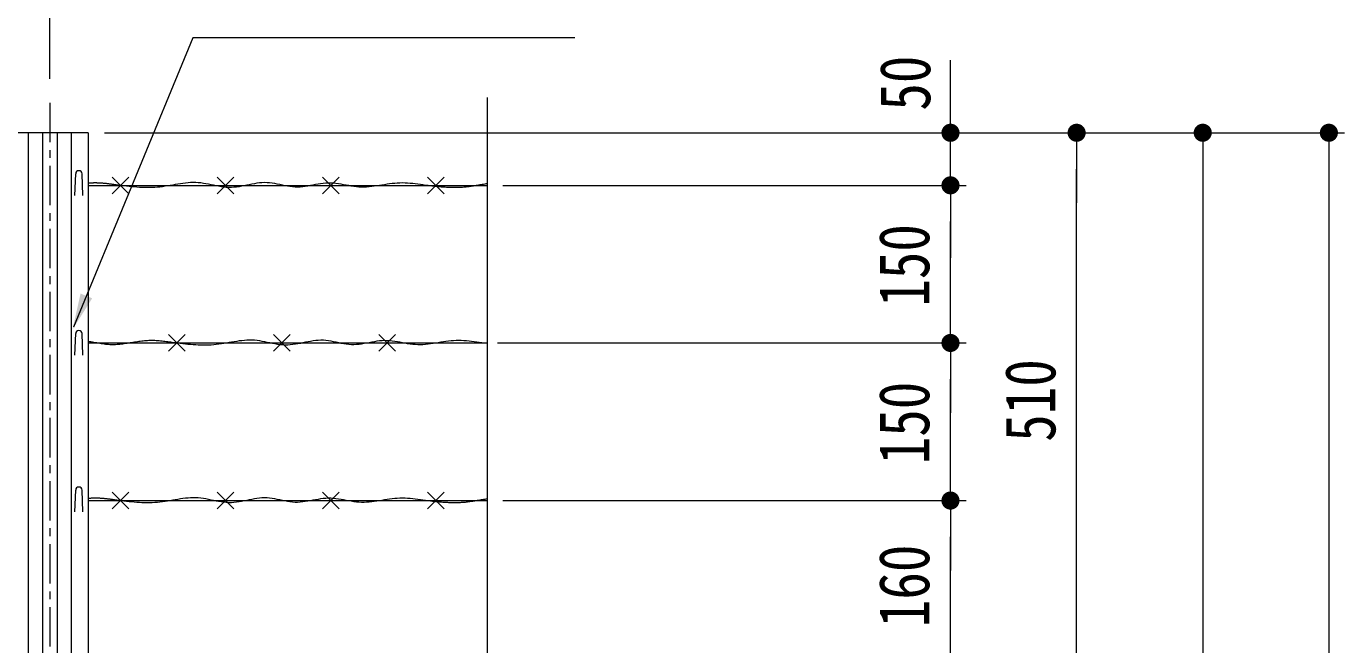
# Model space of a CAD drawing. Units: millimetres, scale not verified. Extents: x -4455 to 4455, y -3150 to 3150.
# Drawn here: x -1515 to -261, y 1065 to 1653 of the extents above; entities that cross this region are included whole.
import ezdxf
from ezdxf.enums import TextEntityAlignment as Align

# ---------------------------------------------------------------- set-up
doc = ezdxf.new("R2010")
doc.units = ezdxf.units.MM
doc.header["$LTSCALE"] = 30
doc.linetypes.add('USER1', pattern=[2, 1.25, -0.25, 0.25, -0.25])
doc.linetypes.add('USER4', pattern=[1.125, 0.75, -0.125, 0.125, -0.125])
for name, color, linetype, lineweight in [('0-0_D-STR-TXT', 3, 'Continuous', 13), ('0-1_D-STR2', 2, 'Continuous', 13), ('0-2_D-STR1', 1, 'Continuous', 18), ('0-3_D-STR-DIM', 1, 'Continuous', 18), ('0-4_D-BMK', 2, 'USER4', 13), ('0-B_SUNPOU', 1, 'Continuous', 18)]:
    doc.layers.add(name, color=color, linetype=linetype, lineweight=lineweight)
doc.styles.add('ＭＳ ゴシック', font='')
doc.styles.get('ＭＳ ゴシック').set_extended_font_data('MS Gothic')

# ---------------------------------------------------------------- blocks, each defined once
blk = doc.blocks.new('M1')
at = {"layer": '0-B_SUNPOU'}
blk.add_line((-7.5, 0), (-57.86, 0), dxfattribs=at)
for points in [[(0, 0), (-7.5, 0), (-7.44, 0.94)], [(0, 0), (-7.44, -0.94), (-7.5, 0)], [(0, 0), (-7.44, 0.94), (-7.26, 1.87)], [(0, 0), (-7.26, -1.87), (-7.44, -0.94)], [(0, 0), (-7.26, 1.87), (-6.97, 2.76)], [(0, 0), (-6.97, -2.76), (-7.26, -1.87)], [(0, 0), (-6.97, 2.76), (-6.57, 3.61)], [(0, 0), (-6.57, -3.61), (-6.97, -2.76)], [(0, 0), (-6.57, 3.61), (-6.07, 4.41)], [(0, 0), (-6.07, -4.41), (-6.57, -3.61)], [(0, 0), (-6.07, 4.41), (-5.47, 5.13)], [(0, 0), (-5.47, -5.13), (-6.07, -4.41)], [(0, 0), (-5.47, 5.13), (-4.78, 5.78)], [(0, 0), (-4.78, -5.78), (-5.47, -5.13)], [(0, 0), (-4.78, 5.78), (-4.02, 6.33)], [(0, 0), (-4.02, -6.33), (-4.78, -5.78)], [(0, 0), (-4.02, 6.33), (-3.19, 6.79)], [(0, 0), (-3.19, -6.79), (-4.02, -6.33)], [(0, 0), (-3.19, 6.79), (-2.32, 7.13)], [(0, 0), (-2.32, -7.13), (-3.19, -6.79)], [(0, 0), (-2.32, 7.13), (-1.41, 7.37)], [(0, 0), (-1.41, -7.37), (-2.32, -7.13)], [(0, 0), (-1.41, 7.37), (-0.47, 7.49)], [(0, 0), (-0.47, -7.49), (-1.41, -7.37)], [(0, 0), (-0.47, 7.49), (0.47, 7.49)], [(0, 0), (0.47, -7.49), (-0.47, -7.49)], [(0, 0), (0.47, 7.49), (1.41, 7.37)], [(0, 0), (1.41, 7.37), (2.32, 7.13)], [(0, 0), (2.32, 7.13), (3.19, 6.79)], [(0, 0), (3.19, 6.79), (4.02, 6.33)], [(0, 0), (4.02, 6.33), (4.78, 5.78)], [(0, 0), (4.78, 5.78), (5.47, 5.13)], [(0, 0), (5.47, 5.13), (6.07, 4.41)], [(0, 0), (6.07, 4.41), (6.57, 3.61)], [(0, 0), (6.57, 3.61), (6.97, 2.76)], [(0, 0), (6.97, 2.76), (7.26, 1.87)], [(0, 0), (7.26, 1.87), (7.44, 0.94)], [(0, 0), (7.44, 0.94), (7.5, 0)], [(0, 0), (1.41, -7.37), (0.47, -7.49)], [(0, 0), (2.32, -7.13), (1.41, -7.37)], [(0, 0), (3.19, -6.79), (2.32, -7.13)], [(0, 0), (4.02, -6.33), (3.19, -6.79)], [(0, 0), (4.78, -5.78), (4.02, -6.33)], [(0, 0), (5.47, -5.13), (4.78, -5.78)], [(0, 0), (6.07, -4.41), (5.47, -5.13)], [(0, 0), (6.57, -3.61), (6.07, -4.41)], [(0, 0), (6.97, -2.76), (6.57, -3.61)], [(0, 0), (7.26, -1.87), (6.97, -2.76)], [(0, 0), (7.44, -0.94), (7.26, -1.87)], [(0, 0), (7.5, 0), (7.44, -0.94)]]:
    blk.add_solid(points, dxfattribs=at)

msp = doc.modelspace()

# ---------------------------------------------------------------- linework, layer by layer
at = {"layer": '0-0_D-STR-TXT', "color": 7, "lineweight": 9}
msp.add_lwpolyline([(-993.56, 1642.41), (-1356.93, 1642.41), (-1470.49, 1367.04)], dxfattribs=at)
at = {"layer": '0-0_D-STR-TXT', "color": 7}
msp.add_solid([(-1471.37, 1364.92), (-1463.76, 1399.09), (-1452.68, 1394.53)], dxfattribs=at)
at = {"layer": '0-1_D-STR2'}
msp.add_line((-1456.58, 1552.16), (-1529.58, 1552.16), dxfattribs=at)
at = {"layer": '0-1_D-STR2', "color": 1}
for p, q in [((-1433.7, 1509.99), (-1417.84, 1494.13)), ((-1417.84, 1509.99), (-1433.7, 1494.13)), ((-1333.7, 1509.99), (-1317.84, 1494.13)), ((-1317.84, 1509.99), (-1333.7, 1494.13)), ((-1233.7, 1509.99), (-1217.84, 1494.13)), ((-1217.84, 1509.99), (-1233.7, 1494.13)), ((-1133.7, 1509.99), (-1117.84, 1494.13)), ((-1117.84, 1509.99), (-1133.7, 1494.13)), ((-1456.58, 1502.06), (-1076.92, 1502.06)), ((-1380.12, 1359.99), (-1364.25, 1344.13)), ((-1364.25, 1359.99), (-1380.12, 1344.13)), ((-1280.12, 1359.99), (-1264.25, 1344.13)), ((-1264.25, 1359.99), (-1280.12, 1344.13)), ((-1180.12, 1359.99), (-1164.25, 1344.13)), ((-1164.25, 1359.99), (-1180.12, 1344.13)), ((-1456.58, 1352.06), (-1076.92, 1352.06)), ((-1433.7, 1209.99), (-1417.84, 1194.13)), ((-1417.84, 1209.99), (-1433.7, 1194.13)), ((-1333.7, 1209.99), (-1317.84, 1194.13)), ((-1317.84, 1209.99), (-1333.7, 1194.13)), ((-1233.7, 1209.99), (-1217.84, 1194.13)), ((-1217.84, 1209.99), (-1233.7, 1194.13)), ((-1133.7, 1209.99), (-1117.84, 1194.13)), ((-1117.84, 1209.99), (-1133.7, 1194.13)), ((-1456.58, 1202.06), (-1076.92, 1202.06))]:
    msp.add_line(p, q, dxfattribs=at)
for points in [[(-1450.16, 1504.3), (-1450.74, 1504.3), (-1451.33, 1504.29), (-1451.91, 1504.27), (-1452.49, 1504.25), (-1453.08, 1504.23), (-1453.66, 1504.2), (-1454.24, 1504.16), (-1454.83, 1504.12), (-1455.41, 1504.08), (-1455.99, 1504.03), (-1456.58, 1503.98)], [(-1427.39, 1502.06), (-1427.98, 1502.14), (-1428.56, 1502.23), (-1429.14, 1502.32), (-1429.73, 1502.41), (-1430.31, 1502.49), (-1430.9, 1502.58), (-1431.48, 1502.67), (-1432.06, 1502.75), (-1432.65, 1502.83), (-1433.23, 1502.92), (-1433.81, 1503), (-1434.4, 1503.08), (-1434.98, 1503.16), (-1435.57, 1503.23), (-1436.15, 1503.31), (-1436.73, 1503.38), (-1437.32, 1503.45), (-1437.9, 1503.52), (-1438.49, 1503.59), (-1439.07, 1503.66), (-1439.65, 1503.72), (-1440.24, 1503.78), (-1440.82, 1503.84), (-1441.4, 1503.89), (-1441.99, 1503.94), (-1442.57, 1503.99), (-1443.16, 1504.04), (-1443.74, 1504.08), (-1444.32, 1504.12), (-1444.91, 1504.16), (-1445.49, 1504.19), (-1446.07, 1504.22), (-1446.66, 1504.24), (-1447.24, 1504.26), (-1447.83, 1504.28), (-1448.41, 1504.29), (-1448.99, 1504.3), (-1449.58, 1504.3), (-1450.16, 1504.3)], [(-1420.04, 1501.22), (-1422.49, 1501.49), (-1424.94, 1501.77), (-1427.39, 1502.06)], [(-1325.12, 1500.14), (-1327.55, 1500.38), (-1329.97, 1500.71), (-1332.39, 1501.12), (-1334.81, 1501.59), (-1337.23, 1502.08), (-1339.65, 1502.59), (-1342.07, 1503.09), (-1344.49, 1503.56), (-1346.91, 1503.97), (-1349.33, 1504.31), (-1351.76, 1504.56), (-1354.18, 1504.69), (-1356.61, 1504.71), (-1359.03, 1504.63), (-1361.46, 1504.47), (-1363.89, 1504.23), (-1366.32, 1503.93), (-1368.75, 1503.58), (-1371.19, 1503.2), (-1373.62, 1502.78), (-1376.06, 1502.36), (-1378.49, 1501.94), (-1380.93, 1501.52), (-1383.37, 1501.14), (-1385.81, 1500.79), (-1388.25, 1500.48), (-1390.69, 1500.24), (-1393.13, 1500.07), (-1395.58, 1499.95), (-1398.02, 1499.9), (-1400.47, 1499.89), (-1402.91, 1499.94), (-1405.36, 1500.02), (-1407.8, 1500.15), (-1410.25, 1500.31), (-1412.7, 1500.5), (-1415.15, 1500.72), (-1417.6, 1500.96), (-1420.04, 1501.22)], [(-1230.49, 1504.14), (-1232.92, 1503.92), (-1235.36, 1503.6), (-1237.79, 1503.22), (-1240.22, 1502.78), (-1242.65, 1502.32), (-1245.08, 1501.86), (-1247.51, 1501.42), (-1249.94, 1501.03), (-1252.37, 1500.7), (-1254.8, 1500.47), (-1257.23, 1500.35), (-1259.65, 1500.37), (-1262.07, 1500.54), (-1264.5, 1500.83), (-1266.92, 1501.22), (-1269.34, 1501.68), (-1271.76, 1502.19), (-1274.17, 1502.71), (-1276.59, 1503.22), (-1279.01, 1503.68), (-1281.43, 1504.08), (-1283.85, 1504.39), (-1286.28, 1504.58), (-1288.7, 1504.62), (-1291.13, 1504.52), (-1293.55, 1504.3), (-1295.98, 1503.98), (-1298.41, 1503.59), (-1300.84, 1503.14), (-1303.27, 1502.65), (-1305.7, 1502.15), (-1308.13, 1501.66), (-1310.56, 1501.19), (-1312.99, 1500.78), (-1315.42, 1500.43), (-1317.85, 1500.17), (-1320.27, 1500.03), (-1322.7, 1500.01), (-1325.12, 1500.14)], [(-1135.54, 1502.06), (-1137.98, 1502.42), (-1140.42, 1502.78), (-1142.86, 1503.12), (-1145.3, 1503.43), (-1147.74, 1503.71), (-1150.18, 1503.95), (-1152.62, 1504.13), (-1155.06, 1504.25), (-1157.5, 1504.3), (-1159.94, 1504.28), (-1162.38, 1504.16), (-1164.82, 1503.97), (-1167.26, 1503.7), (-1169.69, 1503.39), (-1172.13, 1503.03), (-1174.57, 1502.65), (-1177, 1502.25), (-1179.44, 1501.86), (-1181.87, 1501.48), (-1184.31, 1501.13), (-1186.74, 1500.83), (-1189.18, 1500.58), (-1191.61, 1500.41), (-1194.04, 1500.32), (-1196.47, 1500.33), (-1198.9, 1500.45), (-1201.33, 1500.68), (-1203.76, 1500.99), (-1206.19, 1501.36), (-1208.62, 1501.78), (-1211.05, 1502.23), (-1213.48, 1502.67), (-1215.91, 1503.1), (-1218.34, 1503.49), (-1220.77, 1503.81), (-1223.2, 1504.06), (-1225.63, 1504.22), (-1228.06, 1504.25), (-1230.49, 1504.14)], [(-1122.62, 1500.66), (-1123.79, 1500.77), (-1124.97, 1500.89), (-1126.14, 1501), (-1127.32, 1501.13), (-1128.49, 1501.25), (-1129.67, 1501.38), (-1130.84, 1501.51), (-1132.02, 1501.65), (-1133.19, 1501.78), (-1134.37, 1501.92), (-1135.54, 1502.06)], [(-1076.92, 1503.58), (-1078.09, 1503.4), (-1079.26, 1503.21), (-1080.42, 1503.01), (-1081.59, 1502.82), (-1082.76, 1502.61), (-1083.93, 1502.41), (-1085.1, 1502.2), (-1086.27, 1502), (-1087.44, 1501.8), (-1088.61, 1501.6), (-1089.78, 1501.41), (-1090.95, 1501.22), (-1092.12, 1501.05), (-1093.29, 1500.88), (-1094.46, 1500.72), (-1095.63, 1500.57), (-1096.8, 1500.44), (-1097.97, 1500.32), (-1099.14, 1500.22), (-1100.32, 1500.13), (-1101.49, 1500.06), (-1102.66, 1500), (-1103.83, 1499.95), (-1105.01, 1499.92), (-1106.18, 1499.9), (-1107.35, 1499.89), (-1108.53, 1499.89), (-1109.7, 1499.91), (-1110.87, 1499.93), (-1112.05, 1499.97), (-1113.22, 1500.01), (-1114.39, 1500.07), (-1115.57, 1500.13), (-1116.74, 1500.2), (-1117.92, 1500.28), (-1119.09, 1500.36), (-1120.27, 1500.46), (-1121.44, 1500.56), (-1122.62, 1500.66)], [(-1271.54, 1350.14), (-1273.96, 1350.38), (-1276.38, 1350.71), (-1278.8, 1351.12), (-1281.22, 1351.59), (-1283.64, 1352.08), (-1286.07, 1352.59), (-1288.49, 1353.09), (-1290.91, 1353.56), (-1293.33, 1353.97), (-1295.75, 1354.31), (-1298.17, 1354.56), (-1300.6, 1354.69), (-1303.02, 1354.71), (-1305.45, 1354.63), (-1307.88, 1354.47), (-1310.31, 1354.23), (-1312.74, 1353.93), (-1315.17, 1353.58), (-1317.6, 1353.2), (-1320.04, 1352.78), (-1322.47, 1352.36), (-1324.91, 1351.94), (-1327.35, 1351.52), (-1329.78, 1351.14), (-1332.22, 1350.79), (-1334.66, 1350.48), (-1337.11, 1350.24), (-1339.55, 1350.07), (-1341.99, 1349.95), (-1344.44, 1349.9), (-1346.88, 1349.89), (-1349.33, 1349.94), (-1351.77, 1350.02), (-1354.22, 1350.15), (-1356.67, 1350.31), (-1359.12, 1350.5), (-1361.56, 1350.72), (-1364.01, 1350.96), (-1366.46, 1351.22)], [(-1176.91, 1354.14), (-1179.34, 1353.92), (-1181.77, 1353.6), (-1184.2, 1353.22), (-1186.64, 1352.78), (-1189.07, 1352.32), (-1191.5, 1351.86), (-1193.93, 1351.42), (-1196.36, 1351.03), (-1198.79, 1350.7), (-1201.22, 1350.47), (-1203.64, 1350.35), (-1206.07, 1350.37), (-1208.49, 1350.54), (-1210.91, 1350.83), (-1213.33, 1351.22), (-1215.75, 1351.68), (-1218.17, 1352.19), (-1220.59, 1352.71), (-1223.01, 1353.22), (-1225.43, 1353.68), (-1227.85, 1354.08), (-1230.27, 1354.39), (-1232.69, 1354.58), (-1235.12, 1354.62), (-1237.54, 1354.52), (-1239.97, 1354.3), (-1242.4, 1353.98), (-1244.83, 1353.59), (-1247.26, 1353.14), (-1249.69, 1352.65), (-1252.12, 1352.15), (-1254.55, 1351.66), (-1256.98, 1351.19), (-1259.41, 1350.78), (-1261.83, 1350.43), (-1264.26, 1350.17), (-1266.69, 1350.03), (-1269.11, 1350.01), (-1271.54, 1350.14)], [(-1427.67, 1350.56), (-1429.05, 1350.46), (-1430.42, 1350.38), (-1431.8, 1350.33), (-1433.18, 1350.31), (-1434.56, 1350.32), (-1435.93, 1350.37), (-1437.31, 1350.46), (-1438.69, 1350.58), (-1440.06, 1350.73), (-1441.44, 1350.91), (-1442.82, 1351.1), (-1444.19, 1351.32), (-1445.57, 1351.55), (-1446.95, 1351.79), (-1448.32, 1352.04), (-1449.7, 1352.3), (-1451.07, 1352.55), (-1452.45, 1352.8), (-1453.83, 1353.04), (-1455.2, 1353.27), (-1456.58, 1353.48)], [(-1373.81, 1352.06), (-1375.19, 1352.26), (-1376.57, 1352.47), (-1377.96, 1352.67), (-1379.34, 1352.87), (-1380.72, 1353.07), (-1382.1, 1353.25), (-1383.49, 1353.42), (-1384.87, 1353.59), (-1386.25, 1353.74), (-1387.63, 1353.88), (-1389.01, 1354), (-1390.4, 1354.1), (-1391.78, 1354.18), (-1393.16, 1354.25), (-1394.54, 1354.29), (-1395.92, 1354.3), (-1397.31, 1354.3), (-1398.69, 1354.26), (-1400.07, 1354.2), (-1401.45, 1354.11), (-1402.83, 1353.99), (-1404.21, 1353.85), (-1405.59, 1353.7), (-1406.97, 1353.52), (-1408.35, 1353.33), (-1409.74, 1353.13), (-1411.12, 1352.92), (-1412.5, 1352.7), (-1413.88, 1352.48), (-1415.26, 1352.25), (-1416.64, 1352.03), (-1418.01, 1351.81), (-1419.39, 1351.59), (-1420.77, 1351.38), (-1422.15, 1351.19), (-1423.53, 1351), (-1424.91, 1350.84), (-1426.29, 1350.69), (-1427.67, 1350.56)], [(-1366.46, 1351.22), (-1368.91, 1351.49), (-1371.36, 1351.77), (-1373.81, 1352.06)], [(-1081.96, 1352.06), (-1084.4, 1352.42), (-1086.84, 1352.78), (-1089.28, 1353.12), (-1091.72, 1353.43), (-1094.16, 1353.71), (-1096.6, 1353.95), (-1099.04, 1354.13), (-1101.48, 1354.25), (-1103.92, 1354.3), (-1106.36, 1354.28), (-1108.8, 1354.16), (-1111.23, 1353.97), (-1113.67, 1353.7), (-1116.11, 1353.39), (-1118.55, 1353.03), (-1120.98, 1352.65), (-1123.42, 1352.25), (-1125.86, 1351.86), (-1128.29, 1351.48), (-1130.72, 1351.13), (-1133.16, 1350.83), (-1135.59, 1350.58), (-1138.03, 1350.41), (-1140.46, 1350.32), (-1142.89, 1350.33), (-1145.32, 1350.45), (-1147.75, 1350.68), (-1150.18, 1350.99), (-1152.61, 1351.36), (-1155.04, 1351.78), (-1157.47, 1352.23), (-1159.9, 1352.67), (-1162.33, 1353.1), (-1164.76, 1353.49), (-1167.19, 1353.81), (-1169.62, 1354.06), (-1172.05, 1354.22), (-1174.48, 1354.25), (-1176.91, 1354.14)], [(-1450.16, 1204.3), (-1450.74, 1204.3), (-1451.33, 1204.29), (-1451.91, 1204.27), (-1452.49, 1204.25), (-1453.08, 1204.23), (-1453.66, 1204.2), (-1454.25, 1204.16), (-1454.83, 1204.12), (-1455.41, 1204.08), (-1456, 1204.03), (-1456.58, 1203.98)], [(-1427.39, 1202.06), (-1427.98, 1202.14), (-1428.56, 1202.23), (-1429.14, 1202.32), (-1429.73, 1202.41), (-1430.31, 1202.49), (-1430.9, 1202.58), (-1431.48, 1202.67), (-1432.06, 1202.75), (-1432.65, 1202.83), (-1433.23, 1202.92), (-1433.82, 1203), (-1434.4, 1203.08), (-1434.98, 1203.16), (-1435.57, 1203.23), (-1436.15, 1203.31), (-1436.73, 1203.38), (-1437.32, 1203.45), (-1437.9, 1203.52), (-1438.49, 1203.59), (-1439.07, 1203.66), (-1439.65, 1203.72), (-1440.24, 1203.78), (-1440.82, 1203.84), (-1441.41, 1203.89), (-1441.99, 1203.94), (-1442.57, 1203.99), (-1443.16, 1204.04), (-1443.74, 1204.08), (-1444.32, 1204.12), (-1444.91, 1204.16), (-1445.49, 1204.19), (-1446.08, 1204.22), (-1446.66, 1204.24), (-1447.24, 1204.26), (-1447.83, 1204.28), (-1448.41, 1204.29), (-1448.99, 1204.3), (-1449.58, 1204.3), (-1450.16, 1204.3)], [(-1325.12, 1200.14), (-1327.55, 1200.38), (-1329.97, 1200.71), (-1332.39, 1201.12), (-1334.81, 1201.59), (-1337.23, 1202.08), (-1339.65, 1202.59), (-1342.07, 1203.09), (-1344.49, 1203.56), (-1346.91, 1203.97), (-1349.33, 1204.31), (-1351.76, 1204.56), (-1354.18, 1204.69), (-1356.61, 1204.71), (-1359.03, 1204.63), (-1361.46, 1204.47), (-1363.89, 1204.23), (-1366.32, 1203.93), (-1368.75, 1203.58), (-1371.19, 1203.2), (-1373.62, 1202.78), (-1376.06, 1202.36), (-1378.49, 1201.94), (-1380.93, 1201.52), (-1383.37, 1201.14), (-1385.81, 1200.79), (-1388.25, 1200.48), (-1390.69, 1200.24), (-1393.13, 1200.07), (-1395.58, 1199.95), (-1398.02, 1199.9), (-1400.47, 1199.89), (-1402.91, 1199.94), (-1405.36, 1200.02), (-1407.8, 1200.15), (-1410.25, 1200.31), (-1412.7, 1200.5), (-1415.15, 1200.72), (-1417.6, 1200.96), (-1420.04, 1201.22)], [(-1230.49, 1204.14), (-1232.92, 1203.92), (-1235.36, 1203.6), (-1237.79, 1203.22), (-1240.22, 1202.78), (-1242.65, 1202.32), (-1245.08, 1201.86), (-1247.51, 1201.42), (-1249.94, 1201.03), (-1252.37, 1200.7), (-1254.8, 1200.47), (-1257.23, 1200.35), (-1259.65, 1200.37), (-1262.07, 1200.54), (-1264.5, 1200.83), (-1266.92, 1201.22), (-1269.34, 1201.68), (-1271.76, 1202.19), (-1274.17, 1202.71), (-1276.59, 1203.22), (-1279.01, 1203.68), (-1281.43, 1204.08), (-1283.85, 1204.39), (-1286.28, 1204.58), (-1288.7, 1204.62), (-1291.13, 1204.52), (-1293.55, 1204.3), (-1295.98, 1203.98), (-1298.41, 1203.59), (-1300.84, 1203.14), (-1303.27, 1202.65), (-1305.7, 1202.15), (-1308.13, 1201.66), (-1310.56, 1201.19), (-1312.99, 1200.78), (-1315.42, 1200.43), (-1317.85, 1200.17), (-1320.27, 1200.03), (-1322.7, 1200.01), (-1325.12, 1200.14)], [(-1135.54, 1202.06), (-1137.98, 1202.42), (-1140.42, 1202.78), (-1142.86, 1203.12), (-1145.3, 1203.43), (-1147.74, 1203.71), (-1150.18, 1203.95), (-1152.62, 1204.13), (-1155.06, 1204.25), (-1157.5, 1204.3), (-1159.94, 1204.28), (-1162.38, 1204.16), (-1164.82, 1203.97), (-1167.26, 1203.7), (-1169.69, 1203.39), (-1172.13, 1203.03), (-1174.57, 1202.65), (-1177, 1202.25), (-1179.44, 1201.86), (-1181.87, 1201.48), (-1184.31, 1201.13), (-1186.74, 1200.83), (-1189.18, 1200.58), (-1191.61, 1200.41), (-1194.04, 1200.32), (-1196.47, 1200.33), (-1198.9, 1200.45), (-1201.33, 1200.68), (-1203.76, 1200.99), (-1206.19, 1201.36), (-1208.62, 1201.78), (-1211.05, 1202.23), (-1213.48, 1202.67), (-1215.91, 1203.1), (-1218.34, 1203.49), (-1220.77, 1203.81), (-1223.2, 1204.06), (-1225.63, 1204.22), (-1228.06, 1204.25), (-1230.49, 1204.14)], [(-1420.04, 1201.22), (-1422.49, 1201.49), (-1424.94, 1201.77), (-1427.39, 1202.06)], [(-1122.62, 1200.66), (-1123.79, 1200.77), (-1124.97, 1200.89), (-1126.14, 1201), (-1127.32, 1201.13), (-1128.49, 1201.25), (-1129.67, 1201.38), (-1130.84, 1201.51), (-1132.02, 1201.65), (-1133.19, 1201.78), (-1134.37, 1201.92), (-1135.54, 1202.06), (-1135.54, 1202.06)], [(-1076.92, 1203.58), (-1078.09, 1203.4), (-1079.26, 1203.21), (-1080.42, 1203.01), (-1081.59, 1202.82), (-1082.76, 1202.61), (-1083.93, 1202.41), (-1085.1, 1202.2), (-1086.27, 1202), (-1087.44, 1201.8), (-1088.61, 1201.6), (-1089.78, 1201.41), (-1090.95, 1201.22), (-1092.12, 1201.05), (-1093.29, 1200.88), (-1094.46, 1200.72), (-1095.63, 1200.57), (-1096.8, 1200.44), (-1097.97, 1200.32), (-1099.14, 1200.22), (-1100.32, 1200.13), (-1101.49, 1200.06), (-1102.66, 1200), (-1103.83, 1199.95), (-1105.01, 1199.92), (-1106.18, 1199.9), (-1107.35, 1199.89), (-1108.53, 1199.89), (-1109.7, 1199.91), (-1110.87, 1199.93), (-1112.05, 1199.97), (-1113.22, 1200.01), (-1114.39, 1200.07), (-1115.57, 1200.13), (-1116.74, 1200.2), (-1117.92, 1200.28), (-1119.09, 1200.36), (-1120.27, 1200.46), (-1121.44, 1200.56), (-1122.62, 1200.66)]]:
    msp.add_lwpolyline(points, dxfattribs=at)
at = {"layer": '0-2_D-STR1'}
for p, q in [((-1513.56, 1552.1), (-1513.57, -412.94)), ((-1500.08, 1552.16), (-1500.09, -412.94)), ((-1486.08, 1552.16), (-1486.09, -412.94)), ((-1472.58, 1552.1), (-1472.59, -412.94)), ((-1456.58, 1552.16), (-1456.59, -412.94)), ((-1469.1, 1492.5), (-1468.35, 1513)), ((-1461.6, 1492.5), (-1462.35, 1513)), ((-1469.1, 1340.41), (-1468.35, 1360.91)), ((-1461.6, 1340.41), (-1462.35, 1360.91)), ((-1469.1, 1191.44), (-1468.35, 1211.94)), ((-1461.6, 1191.44), (-1462.35, 1211.94))]:
    msp.add_line(p, q, dxfattribs=at)
for centre in [(-1465.35, 1513), (-1465.35, 1360.91), (-1465.35, 1211.94)]:
    msp.add_arc(centre, 3, 0, 180, dxfattribs=at)
at = {"layer": '0-3_D-STR-DIM'}
for p, q in [((-1493.09, 1603.58), (-1493.09, 1862.94)), ((-636.07, 1586.6), (-636.07, 1621.1)), ((-1441.08, 1552.1), (-381.07, 1552.1)), ((-1441.08, 1552.1), (-501.07, 1552.1)), ((-1441.08, 1552.1), (-621.07, 1552.1)), ((-1441.08, 1552.1), (-261.07, 1552.1)), ((-636.07, 1502.06), (-636.07, 1552.1)), ((-516.07, 1076.56), (-516.07, 1517.6)), ((-396.07, 1517.6), (-396.07, -123.44)), ((-276.07, 1517.6), (-276.07, -378.44)), ((-1061.92, 1502.06), (-621.07, 1502.06)), ((-1061.92, 1502.06), (-621.07, 1502.06)), ((-636.07, 1386.56), (-636.07, 1467.56)), ((-636.07, 1467.56), (-636.07, 1433.06)), ((-1066.96, 1352.06), (-621.07, 1352.06)), ((-1066.96, 1352.06), (-621.07, 1352.06)), ((-636.07, 1236.56), (-636.07, 1317.56)), ((-1061.92, 1202.06), (-621.07, 1202.06)), ((-1061.92, 1202.06), (-621.07, 1202.06)), ((-636.07, 1076.56), (-636.07, 1167.56))]:
    msp.add_line(p, q, dxfattribs=at)
at = {"layer": '0-3_D-STR-DIM', "color": 4, "lineweight": 13}
msp.add_line((-1076.92, 1585.57), (-1076.92, 574.82), dxfattribs=at)
at = {"layer": '0-4_D-BMK', "linetype": 'USER1'}
msp.add_line((-1493.09, 1580.65), (-1493.09, -435.78), dxfattribs=at)

# ---------------------------------------------------------------- block references
at = {"layer": '0-3_D-STR-DIM', "xscale": 1.15, "yscale": 1.15}
for p, rotation in [((-636.07, 1552.1), 270), ((-516.07, 1552.1), 90), ((-396.07, 1552.1), 90), ((-276.07, 1552.1), 90), ((-636.07, 1502.06), 90), ((-636.07, 1502.06), 90), ((-636.07, 1352.06), 270), ((-636.07, 1352.06), 90), ((-636.07, 1202.06), 270), ((-636.07, 1202.06), 90), ((-636.07, 1042.06), 270), ((-516.07, 1042.06), 270)]:
    msp.add_blockref('M1', p, dxfattribs=dict(at, rotation=rotation))

# ---------------------------------------------------------------- texts
at = {"layer": '0-3_D-STR-DIM', "color": 3, "style": 'ＭＳ ゴシック', "width": 0.8}
for s, p in [('50', (-640.92, 1573.13)), ('150', (-641.82, 1386.54)), ('510', (-521.82, 1257.98)), ('150', (-641.82, 1236.54)), ('160', (-641.82, 1081.54))]:
    msp.add_text(s, height=48.17, rotation=90, dxfattribs=at).set_placement(p, align=Align.BOTTOM_LEFT)

doc.saveas('drawing.dxf')
